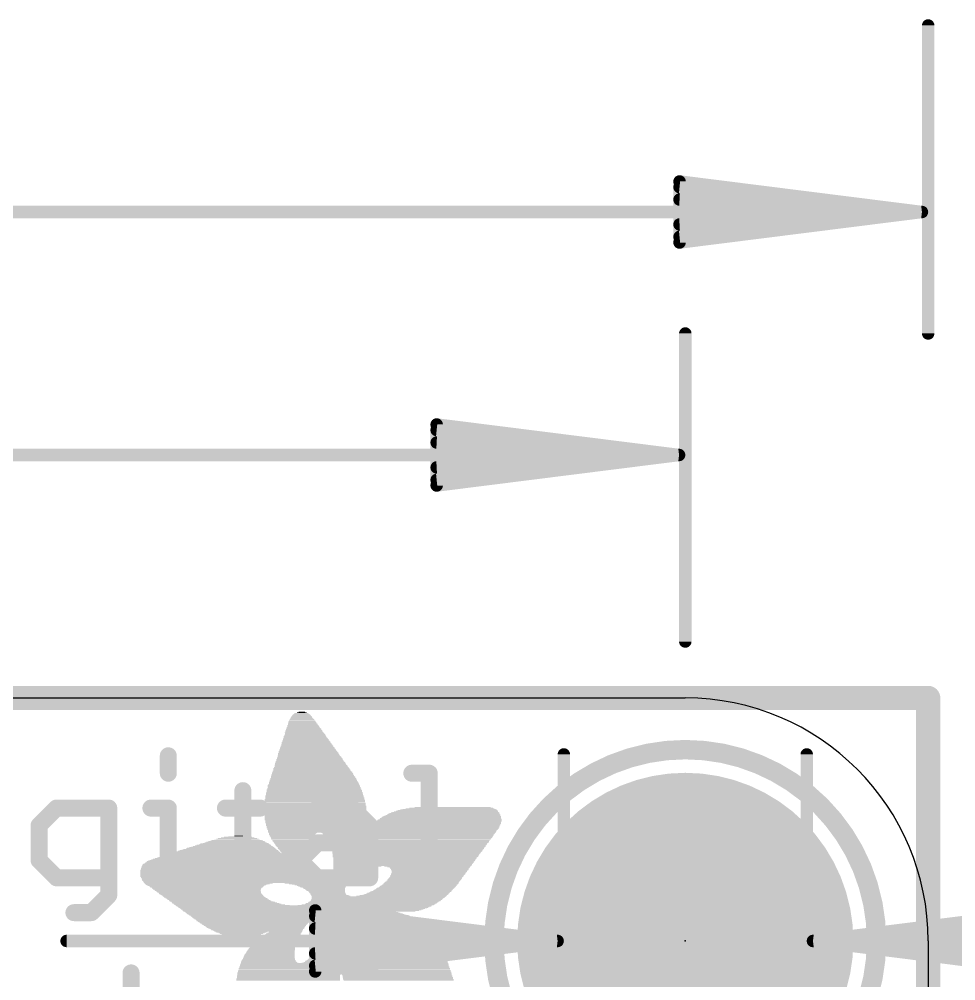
# Model space of a CAD drawing. Extents: x -8.7 to 32.1, y -4.6 to 25.2.
# Drawn here: x 15.89 to 25.69, y 14.82 to 24.88 of the extents above; entities that cross this region are included whole.
import ezdxf

# ---------------------------------------------------------------- set-up
doc = ezdxf.new("R2010")
doc.units = 0
for name, color, linetype in [('1', 12, 'CONTINUOUS'), ('16', 5, 'CONTINUOUS'), ('17', 110, 'CONTINUOUS'), ('20', 53, 'CONTINUOUS'), ('21', 40, 'CONTINUOUS'), ('22', 6, 'CONTINUOUS'), ('23', 53, 'CONTINUOUS'), ('47', 253, 'CONTINUOUS')]:
    doc.layers.add(name, color=color, linetype=linetype)

# ---------------------------------------------------------------- blocks, each defined once
blk = doc.blocks.new('ROUNDP')
at = {"const_width": 0.5}
blk.add_lwpolyline([(0, -0.25, 1), (0, 0.25, 1), (0, -0.25)], format="xyb", dxfattribs=at)
blk = doc.blocks.new('RECT')
blk.add_solid([(-0.5, -0.5), (0.5, -0.5), (-0.5, 0.5), (0.5, 0.5)])

msp = doc.modelspace()

# ---------------------------------------------------------------- linework, layer by layer
at = {"layer": '1', "const_width": 0.254}
for points in [[(0, 17.78), (25.4, 17.78)], [(25.4, 17.78), (25.4, 0)]]:
    msp.add_lwpolyline(points, dxfattribs=at)
at = {"layer": '1', "const_width": 0.127}
for points in [[(25.4635, 17.78, 1), (25.3365, 17.78)], [(25.4, 17.7165, 1), (25.4, 17.8435)]]:
    msp.add_lwpolyline(points, format="xyb", dxfattribs=at)
at = {"layer": '16', "const_width": 0.254}
for points in [[(0, 17.78), (25.4, 17.78)], [(25.4, 17.78), (25.4, 0)]]:
    msp.add_lwpolyline(points, dxfattribs=at)
at = {"layer": '16', "const_width": 0.127}
for points in [[(25.4635, 17.78, 1), (25.3365, 17.78)], [(25.4, 17.7165, 1), (25.4, 17.8435)]]:
    msp.add_lwpolyline(points, format="xyb", dxfattribs=at)
at = {"layer": '20'}
for p, q in [((2.54, 17.78), (22.86, 17.78)), ((25.4, 15.24), (25.4, 2.54))]:
    msp.add_line(p, q, dxfattribs=at)
msp.add_arc((22.86, 15.24), 2.54, 0, 90, dxfattribs=at)
at = {"layer": '21'}
for points, const_width in [([(22.86, 13.24, 1), (22.86, 17.24, 1), (22.86, 13.24)], 0.2032), ([(17.4982, 17.1757, 1), (17.4093, 17.1757)], 0.0889), ([(17.4093, 16.9935, 1), (17.4982, 16.9935)], 0.0889), ([(20.0002, 17.038, 1), (20.0002, 16.9491)], 0.0889), ([(20.2268, 16.9935, 1), (20.1379, 16.9935)], 0.0889), ([(20.1823, 16.9491, 1), (20.1823, 17.038)], 0.0889), ([(18.2778, 16.8113, 1), (18.1889, 16.8113)], 0.0889), ([(16.2844, 16.6736, 1), (16.2844, 16.5847)], 0.0889), ([(16.3158, 16.5977, 1), (16.2529, 16.6606)], 0.0889), ([(16.8754, 16.6292, 1), (16.7865, 16.6292)], 0.0889), ([(16.8309, 16.5847, 1), (16.8309, 16.6736)], 0.0889), ([(17.2716, 16.6736, 1), (17.2716, 16.5847)], 0.0889), ([(17.4982, 16.6292, 1), (17.4093, 16.6292)], 0.0889), ([(17.4538, 16.5847, 1), (17.4538, 16.6736)], 0.0889), ([(18.0512, 16.6736, 1), (18.0512, 16.5847)], 0.0889), ([(18.4155, 16.5847, 1), (18.4155, 16.6736)], 0.0889), ([(19.013, 16.6736, 1), (19.013, 16.5847)], 0.0889), ([(19.4088, 16.6606, 1), (19.3459, 16.5977)], 0.0889), ([(19.3773, 16.5847, 1), (19.3773, 16.6736)], 0.0889), ([(16.0707, 16.4784, 1), (16.1336, 16.4155)], 0.0889), ([(16.1466, 16.447, 1), (16.0577, 16.447)], 0.0889), ([(19.604, 16.447, 1), (19.5151, 16.447)], 0.0889), ([(19.5281, 16.4155, 1), (19.5909, 16.4784)], 0.0889), ([(19.013, 16.3092, 1), (19.013, 16.2203)], 0.0889), ([(19.0444, 16.2333, 1), (18.9815, 16.2962)], 0.0889), ([(19.5595, 16.2203, 1), (19.5595, 16.3092)], 0.0889), ([(16.1336, 16.114, 1), (16.0707, 16.0512)], 0.0889), ([(16.0577, 16.0826, 1), (16.1466, 16.0826)], 0.0889), ([(18.2648, 16.114, 1), (18.2019, 16.0512)], 0.0889), ([(18.1889, 16.0826, 1), (18.2778, 16.0826)], 0.0889), ([(18.8622, 16.114, 1), (18.7993, 16.0512)], 0.0889), ([(18.7993, 16.114, 1), (18.8622, 16.0512)], 0.0889), ([(16.2844, 15.9449, 1), (16.2844, 15.856)], 0.0889), ([(16.8309, 15.856, 1), (16.8309, 15.9449)], 0.0889), ([(17.2716, 15.9449, 1), (17.2716, 15.856)], 0.0889), ([(17.6359, 15.856, 1), (17.6359, 15.9449)], 0.0889), ([(19.013, 15.9449, 1), (19.013, 15.856)], 0.0889), ([(19.5595, 15.856, 1), (19.5595, 15.9449)], 0.0889), ([(20.0002, 15.9449, 1), (20.0002, 15.856)], 0.0889), ([(20.3645, 15.856, 1), (20.3645, 15.9449)], 0.0889), ([(16.2529, 15.869, 1), (16.3158, 15.9318)], 0.0889), ([(17.4093, 15.9004, 1), (17.4982, 15.9004)], 0.0889), ([(18.3841, 15.869, 1), (18.447, 15.9318)], 0.0889), ([(18.9815, 15.869, 1), (19.0444, 15.9318)], 0.0889), ([(19.5151, 15.9004, 1), (19.604, 15.9004)], 0.0889), ([(20.1379, 15.9004, 1), (20.2268, 15.9004)], 0.0889), ([(16.8624, 15.6868, 1), (16.7995, 15.7496)], 0.0889), ([(16.7865, 15.7182, 1), (16.8754, 15.7182)], 0.0889), ([(16.4666, 15.5805, 1), (16.4666, 15.4916)], 0.0889), ([(16.6173, 15.5675, 1), (16.6802, 15.5046)], 0.0889), ([(16.6487, 15.4916, 1), (16.6487, 15.5805)], 0.0889), ([(17.1084, 14.9063, 1), (17.0195, 14.9063)], 0.0889)]:
    msp.add_lwpolyline(points, format="xyb", dxfattribs=dict(at, const_width=const_width))
at = {"layer": '21', "const_width": 0.1778}
for points in [[(17.4538, 17.1757), (17.4538, 16.9935)], [(20.0002, 16.9935), (20.1823, 16.9935)], [(20.1823, 16.9935), (20.1823, 15.9004)], [(18.2334, 16.8113), (18.2334, 16.0826)], [(16.2844, 16.6292), (16.1022, 16.447)], [(16.8309, 16.6292), (16.2844, 16.6292)], [(16.8309, 15.7182), (16.8309, 16.6292)], [(17.2716, 16.6292), (17.4538, 16.6292)], [(17.4538, 16.6292), (17.4538, 15.9004)], [(18.0512, 16.6292), (18.4155, 16.6292)], [(19.013, 16.6292), (19.3773, 16.6292)], [(19.3773, 16.6292), (19.5595, 16.447)], [(16.1022, 16.447), (16.1022, 16.0826)], [(19.5595, 16.447), (19.5595, 15.9004)], [(18.8308, 16.0826), (19.013, 16.2648)], [(19.013, 16.2648), (19.5595, 16.2648)], [(16.1022, 16.0826), (16.2844, 15.9004)], [(18.2334, 16.0826), (18.4155, 15.9004)], [(19.013, 15.9004), (18.8308, 16.0826)], [(16.2844, 15.9004), (16.8309, 15.9004)], [(17.2716, 15.9004), (17.6359, 15.9004)], [(19.5595, 15.9004), (19.013, 15.9004)], [(20.0002, 15.9004), (20.3645, 15.9004)], [(16.6487, 15.536), (16.8309, 15.7182)], [(16.4666, 15.536), (16.6487, 15.536)], [(17.064, 14.9063), (17.064, 14.1776)]]:
    msp.add_lwpolyline(points, dxfattribs=at)
at = {"layer": '23'}
msp.add_point((22.86, 15.24), dxfattribs=at)
at = {"layer": '47', "const_width": 0.13}
for points in [[(25.4, 21.59), (25.4, 24.81)], [(25.335, 22.86), (22.8, 23.1792)], [(22.8, 23.1792), (22.8, 22.5408)], [(25.335, 22.86), (22.8, 23.12)], [(25.335, 22.86), (22.8, 22.99)], [(0.065, 22.86), (25.335, 22.86)], [(22.8, 22.5408), (25.335, 22.86)], [(22.8, 22.73), (25.335, 22.86)], [(22.8, 22.6), (25.335, 22.86)], [(22.86, 21.59), (22.86, 18.37)], [(22.795, 20.32), (20.26, 20.6392)], [(20.26, 20.6392), (20.26, 20.0008)], [(22.795, 20.32), (20.26, 20.58)], [(22.795, 20.32), (20.26, 20.45)], [(2.605, 20.32), (22.795, 20.32)], [(20.26, 20.0008), (22.795, 20.32)], [(20.26, 20.19), (22.795, 20.32)], [(20.26, 20.06), (22.795, 20.32)], [(21.59, 12.7), (21.59, 17.19)], [(24.13, 12.7), (24.13, 17.19)], [(21.525, 15.24), (18.99, 15.5592)], [(18.99, 15.5592), (18.99, 14.9208)], [(24.195, 15.24), (26.73, 15.5592)], [(21.525, 15.24), (18.99, 15.5)], [(24.195, 15.24), (26.73, 15.5)], [(21.525, 15.24), (18.99, 15.37)], [(24.195, 15.24), (26.73, 15.37)], [(21.525, 15.24), (16.39, 15.24)], [(18.99, 14.9208), (21.525, 15.24)], [(18.99, 15.11), (21.525, 15.24)], [(18.99, 14.98), (21.525, 15.24)], [(24.195, 15.24), (31.6928, 15.24)], [(26.73, 14.9208), (24.195, 15.24)], [(26.73, 15.11), (24.195, 15.24)], [(26.73, 14.98), (24.195, 15.24)]]:
    msp.add_lwpolyline(points, dxfattribs=at)
at = {"layer": '47', "const_width": 0.065}
for points in [[(25.4325, 24.81, 1), (25.3675, 24.81)], [(22.8041, 23.2115, 1), (22.7959, 23.147)], [(22.8325, 23.1792, 1), (22.7675, 23.1792)], [(22.8033, 23.1523, 1), (22.7967, 23.0877)], [(22.8017, 23.0225, 1), (22.7983, 22.9575)], [(25.3391, 22.8278, 1), (25.3309, 22.8922)], [(25.3309, 22.8278, 1), (25.3391, 22.8922)], [(25.3383, 22.8277, 1), (25.3317, 22.8923)], [(25.3317, 22.8277, 1), (25.3383, 22.8923)], [(25.3333, 22.8275, 1), (25.3367, 22.8925)], [(25.3367, 22.8275, 1), (25.3333, 22.8925)], [(25.335, 22.8275, 1), (25.335, 22.8925)], [(22.7983, 22.7625, 1), (22.8017, 22.6975)], [(22.7967, 22.6323, 1), (22.8033, 22.5677)], [(22.7959, 22.573, 1), (22.8041, 22.5085)], [(22.7675, 22.5408, 1), (22.8325, 22.5408)], [(22.8925, 21.59, 1), (22.8275, 21.59)], [(25.3675, 21.59, 1), (25.4325, 21.59)], [(20.2641, 20.6715, 1), (20.2559, 20.607)], [(20.2925, 20.6392, 1), (20.2275, 20.6392)], [(20.2633, 20.6123, 1), (20.2567, 20.5477)], [(20.2617, 20.4825, 1), (20.2583, 20.4175)], [(22.7991, 20.2878, 1), (22.7909, 20.3522)], [(22.7909, 20.2878, 1), (22.7991, 20.3522)], [(22.7983, 20.2877, 1), (22.7917, 20.3523)], [(22.7917, 20.2877, 1), (22.7983, 20.3523)], [(22.7933, 20.2875, 1), (22.7967, 20.3525)], [(22.7967, 20.2875, 1), (22.7933, 20.3525)], [(22.795, 20.2875, 1), (22.795, 20.3525)], [(20.2583, 20.2225, 1), (20.2617, 20.1575)], [(20.2567, 20.0923, 1), (20.2633, 20.0277)], [(20.2559, 20.033, 1), (20.2641, 19.9685)], [(20.2275, 20.0008, 1), (20.2925, 20.0008)], [(22.8275, 18.37, 1), (22.8925, 18.37)], [(21.6225, 17.19, 1), (21.5575, 17.19)], [(24.1625, 17.19, 1), (24.0975, 17.19)], [(18.9941, 15.5915, 1), (18.9859, 15.527)], [(19.0225, 15.5592, 1), (18.9575, 15.5592)], [(18.9933, 15.5323, 1), (18.9867, 15.4677)], [(18.9917, 15.4025, 1), (18.9883, 15.3375)], [(16.39, 15.2725, 1), (16.39, 15.2075)], [(21.5291, 15.2078, 1), (21.5209, 15.2722)], [(21.5209, 15.2078, 1), (21.5291, 15.2722)], [(21.5283, 15.2077, 1), (21.5217, 15.2723)], [(21.5217, 15.2077, 1), (21.5283, 15.2723)], [(21.5233, 15.2075, 1), (21.5267, 15.2725)], [(21.5267, 15.2075, 1), (21.5233, 15.2725)], [(21.525, 15.2075, 1), (21.525, 15.2725)], [(24.195, 15.2725, 1), (24.195, 15.2075)], [(24.1991, 15.2722, 1), (24.1909, 15.2078)], [(24.1933, 15.2725, 1), (24.1967, 15.2075)], [(24.1967, 15.2725, 1), (24.1933, 15.2075)], [(24.1983, 15.2723, 1), (24.1917, 15.2077)], [(24.1917, 15.2723, 1), (24.1983, 15.2077)], [(24.1909, 15.2722, 1), (24.1991, 15.2078)], [(18.9883, 15.1425, 1), (18.9917, 15.0775)], [(18.9867, 15.0123, 1), (18.9933, 14.9477)], [(18.9859, 14.953, 1), (18.9941, 14.8885)], [(18.9575, 14.9208, 1), (19.0225, 14.9208)]]:
    msp.add_lwpolyline(points, format="xyb", dxfattribs=at)

# ---------------------------------------------------------------- block references
at = {"layer": '17', "xscale": 3.516, "yscale": 3.516}
msp.add_blockref('ROUNDP', (22.86, 15.24), dxfattribs=at)
msp.add_blockref('ROUNDP', (22.86, 15.24), dxfattribs=at)
at = {"layer": '22', "rotation": 180}
for p, xscale, yscale in [((18.8468, 17.5895), 0.2096, 0.0064), ((18.8468, 17.5959), 0.1968, 0.0063), ((18.8468, 17.6022), 0.1842, 0.0064), ((18.8468, 17.6086), 0.1714, 0.0063), ((18.8436, 17.6149), 0.1524, 0.0064), ((18.8468, 17.6212), 0.1334, 0.0063), ((18.85, 17.6276), 0.1016, 0.0064), ((18.8499, 17.634), 0.0635, 0.0063), ((18.8595, 17.4943), 0.3238, 0.0063), ((18.8627, 17.4879), 0.3302, 0.0064), ((18.8563, 17.5133), 0.3048, 0.0064), ((18.8595, 17.5069), 0.3112, 0.0063), ((18.8595, 17.5006), 0.3112, 0.0064), ((18.8531, 17.5324), 0.2857, 0.0063), ((18.8564, 17.526), 0.2921, 0.0064), ((18.8564, 17.5197), 0.2921, 0.0063), ((18.8499, 17.545), 0.2667, 0.0063), ((18.8531, 17.5387), 0.2731, 0.0064), ((18.85, 17.5578), 0.254, 0.0063), ((18.8531, 17.5514), 0.2603, 0.0064), ((18.8468, 17.5705), 0.235, 0.0063), ((18.8499, 17.5641), 0.2413, 0.0064), ((18.8468, 17.5831), 0.2222, 0.0063), ((18.8468, 17.5768), 0.2222, 0.0064), ((18.8817, 17.3926), 0.4318, 0.0063), ((18.8817, 17.3863), 0.4318, 0.0064), ((18.8754, 17.4181), 0.4064, 0.0063), ((18.8786, 17.4117), 0.4127, 0.0064), ((18.8786, 17.4054), 0.4127, 0.0063), ((18.8818, 17.399), 0.4191, 0.0064), ((18.8722, 17.4371), 0.3874, 0.0064), ((18.8722, 17.4307), 0.3874, 0.0063), ((18.8754, 17.4244), 0.3937, 0.0064), ((18.8722, 17.4435), 0.3746, 0.0063), ((18.8691, 17.4562), 0.3683, 0.0063), ((18.8691, 17.4498), 0.3683, 0.0064), ((18.869, 17.4625), 0.3556, 0.0064), ((18.8627, 17.4752), 0.3429, 0.0064), ((18.8659, 17.4688), 0.3493, 0.0063), ((18.8659, 17.4816), 0.3365, 0.0063), ((18.8976, 17.2974), 0.527, 0.0064), ((18.9008, 17.2911), 0.5334, 0.0063), ((18.904, 17.2847), 0.5397, 0.0064), ((18.8944, 17.3164), 0.508, 0.0063), ((18.8976, 17.3101), 0.5144, 0.0064), ((18.9008, 17.3038), 0.5207, 0.0063), ((18.8912, 17.3355), 0.4889, 0.0064), ((18.8976, 17.3228), 0.5016, 0.0064), ((18.8945, 17.3292), 0.4953, 0.0063), ((18.888, 17.3545), 0.4699, 0.0063), ((18.8912, 17.3482), 0.4763, 0.0064), ((18.8912, 17.3419), 0.4763, 0.0063), ((18.8818, 17.38), 0.4445, 0.0063), ((18.8849, 17.3736), 0.4508, 0.0064), ((18.8849, 17.3673), 0.4508, 0.0063), ((18.8881, 17.3609), 0.4572, 0.0064), ((18.9167, 17.2021), 0.6287, 0.0063), ((18.9198, 17.1958), 0.635, 0.0064), ((18.923, 17.1895), 0.6414, 0.0063), ((18.9135, 17.2212), 0.6096, 0.0064), ((18.9167, 17.2149), 0.6159, 0.0063), ((18.9199, 17.2085), 0.6223, 0.0064), ((18.9103, 17.2402), 0.5906, 0.0063), ((18.9135, 17.2339), 0.5969, 0.0064), ((18.9135, 17.2276), 0.5969, 0.0063), ((18.9072, 17.2593), 0.5715, 0.0064), ((18.9072, 17.253), 0.5715, 0.0063), ((18.9103, 17.2466), 0.5778, 0.0064), ((18.904, 17.2783), 0.5525, 0.0063), ((18.904, 17.272), 0.5525, 0.0064), ((18.9071, 17.2657), 0.5588, 0.0063), ((18.9389, 17.1006), 0.7366, 0.0063), ((18.9389, 17.0942), 0.7366, 0.0064), ((18.9421, 17.0878), 0.7429, 0.0063), ((18.9325, 17.1196), 0.7112, 0.0064), ((18.9357, 17.1133), 0.7176, 0.0063), ((18.9389, 17.1069), 0.7239, 0.0064), ((18.9293, 17.1387), 0.6921, 0.0063), ((18.9326, 17.1323), 0.6985, 0.0064), ((18.9357, 17.1259), 0.7048, 0.0063), ((18.9261, 17.1577), 0.6731, 0.0064), ((18.9293, 17.1514), 0.6795, 0.0063), ((18.9325, 17.145), 0.6858, 0.0064), ((18.923, 17.1768), 0.654, 0.0063), ((18.9262, 17.1704), 0.6604, 0.0064), ((18.9293, 17.164), 0.6667, 0.0063), ((18.923, 17.1831), 0.6414, 0.0064), ((18.9579, 16.999), 0.8382, 0.0063), ((18.9611, 16.9926), 0.8446, 0.0064), ((18.9642, 16.9863), 0.8509, 0.0063), ((18.9548, 17.018), 0.8191, 0.0064), ((18.958, 17.0116), 0.8255, 0.0063), ((18.9611, 17.0053), 0.8318, 0.0064), ((18.9484, 17.0434), 0.7938, 0.0064), ((18.9516, 17.0371), 0.8001, 0.0063), ((18.9548, 17.0307), 0.8065, 0.0064), ((18.9548, 17.0244), 0.8065, 0.0063), ((18.9484, 17.0561), 0.781, 0.0064), ((18.9484, 17.0497), 0.781, 0.0063), ((18.9452, 17.0752), 0.762, 0.0063), ((18.9452, 17.0688), 0.762, 0.0064), ((18.9484, 17.0625), 0.7684, 0.0063), ((18.9421, 17.0815), 0.7557, 0.0064), ((18.9707, 16.9037), 0.9271, 0.0064), ((18.9738, 16.8973), 0.9334, 0.0063), ((18.9738, 16.891), 0.9334, 0.0064), ((18.977, 16.8847), 0.9398, 0.0063), ((18.9706, 16.9228), 0.9144, 0.0063), ((18.9706, 16.9164), 0.9144, 0.0064), ((18.9738, 16.9101), 0.9208, 0.0063), ((18.9674, 16.9418), 0.8953, 0.0064), ((18.9707, 16.9354), 0.9017, 0.0063), ((18.9707, 16.9291), 0.9017, 0.0064), ((18.9642, 16.9609), 0.8763, 0.0063), ((18.9674, 16.9545), 0.8827, 0.0064), ((18.9674, 16.9482), 0.8827, 0.0063), ((18.9611, 16.9799), 0.8572, 0.0064), ((18.9643, 16.9735), 0.8636, 0.0063), ((18.9643, 16.9672), 0.8636, 0.0064), ((18.9802, 16.7894), 1.0097, 0.0064), ((18.9802, 16.783), 1.0097, 0.0063), ((18.977, 16.8211), 0.9906, 0.0063), ((18.9834, 16.7958), 1.0033, 0.0063), ((18.9802, 16.8148), 0.9969, 0.0064), ((18.9802, 16.8085), 0.9969, 0.0063), ((18.9802, 16.8021), 0.9969, 0.0064), ((18.977, 16.8402), 0.9779, 0.0064), ((18.977, 16.8339), 0.9779, 0.0063), ((18.9802, 16.8275), 0.9843, 0.0064), ((18.9738, 16.8656), 0.9588, 0.0064), ((18.977, 16.8592), 0.9652, 0.0063), ((18.977, 16.8529), 0.9652, 0.0064), ((18.9802, 16.8466), 0.9715, 0.0063), ((18.9738, 16.8783), 0.9462, 0.0064), ((18.977, 16.872), 0.9525, 0.0063), ((18.9833, 16.7196), 1.0414, 0.0063), ((18.9865, 16.7132), 1.0478, 0.0064), ((18.9865, 16.7068), 1.0478, 0.0063), ((18.9865, 16.7005), 1.0478, 0.0064), ((18.9865, 16.6942), 1.0478, 0.0063), ((18.9865, 16.6878), 1.0478, 0.0064), ((18.9897, 16.6815), 1.0541, 0.0063), ((18.9834, 16.7577), 1.0287, 0.0063), ((18.9834, 16.7513), 1.0287, 0.0064), ((18.9834, 16.7449), 1.0287, 0.0063), ((18.9865, 16.7386), 1.035, 0.0064), ((18.9865, 16.7323), 1.035, 0.0063), ((18.9865, 16.7259), 1.035, 0.0064), ((18.9833, 16.7767), 1.016, 0.0064), ((18.9833, 16.7704), 1.016, 0.0063), ((18.9833, 16.764), 1.016, 0.0064), ((18.9897, 16.6497), 1.0668, 0.0064), ((18.9897, 16.6434), 1.0668, 0.0063), ((18.9897, 16.637), 1.0668, 0.0064), ((18.9897, 16.6306), 1.0668, 0.0063), ((18.9897, 16.6243), 1.0668, 0.0064), ((18.9897, 16.618), 1.0668, 0.0063), ((18.9897, 16.6116), 1.0668, 0.0064), ((18.9897, 16.6053), 1.0668, 0.0063), ((18.9897, 16.5989), 1.0668, 0.0064), ((18.9897, 16.5925), 1.0668, 0.0063), ((18.9897, 16.5862), 1.0668, 0.0064), ((18.9897, 16.6751), 1.0541, 0.0064), ((18.9897, 16.6687), 1.0541, 0.0063), ((18.9897, 16.6624), 1.0541, 0.0064), ((18.9897, 16.6561), 1.0541, 0.0063), ((20.3518, 16.5862), 1.1113, 0.0064), ((20.3581, 16.5925), 1.0858, 0.0063), ((20.3676, 16.5989), 1.0668, 0.0064), ((20.374, 16.6053), 1.0414, 0.0063), ((20.3835, 16.6116), 1.0096, 0.0064), ((20.3899, 16.618), 0.9715, 0.0063), ((20.3994, 16.6243), 0.9271, 0.0064), ((20.4121, 16.6306), 0.8763, 0.0063), ((20.428, 16.637), 0.7937, 0.0064), ((18.9897, 16.5799), 1.0668, 0.0063), ((18.9897, 16.5735), 1.0668, 0.0064), ((18.9897, 16.5672), 1.0668, 0.0063), ((18.9929, 16.5608), 1.0605, 0.0064), ((18.9929, 16.5544), 1.0605, 0.0063), ((18.9929, 16.5481), 1.0605, 0.0064), ((18.9929, 16.5418), 1.0605, 0.0063), ((18.9929, 16.5354), 1.0605, 0.0064), ((18.9929, 16.5291), 1.0605, 0.0063), ((18.9929, 16.5227), 1.0605, 0.0064), ((18.9929, 16.5163), 1.0605, 0.0063), ((18.9929, 16.51), 1.0605, 0.0064), ((18.9929, 16.5037), 1.0605, 0.0063), ((18.9961, 16.4973), 1.0541, 0.0064), ((18.9929, 16.491), 1.0477, 0.0063), ((18.9929, 16.4846), 1.0477, 0.0064), ((20.2756, 16.4846), 1.3145, 0.0064), ((20.2819, 16.491), 1.3144, 0.0063), ((20.2883, 16.4973), 1.3017, 0.0064), ((20.2914, 16.5037), 1.2954, 0.0063), ((20.2946, 16.51), 1.289, 0.0064), ((20.301, 16.5163), 1.2763, 0.0063), ((20.301, 16.5227), 1.2637, 0.0064), ((20.3073, 16.5291), 1.251, 0.0063), ((20.3105, 16.5354), 1.2446, 0.0064), ((20.3169, 16.5418), 1.2319, 0.0063), ((20.32, 16.5481), 1.2128, 0.0064), ((20.3264, 16.5544), 1.2001, 0.0063), ((20.3327, 16.5608), 1.1874, 0.0064), ((20.3359, 16.5672), 1.1684, 0.0063), ((20.3391, 16.5735), 1.1493, 0.0064), ((20.3485, 16.5799), 1.1303, 0.0063), ((18.9929, 16.4782), 1.0477, 0.0063), ((18.9929, 16.4719), 1.0477, 0.0064), ((18.996, 16.4656), 1.0414, 0.0063), ((18.9929, 16.4592), 1.0351, 0.0064), ((18.9929, 16.4529), 1.0351, 0.0063), ((18.9929, 16.4465), 1.0351, 0.0064), ((18.9961, 16.4401), 1.0287, 0.0063), ((18.9929, 16.4338), 1.0223, 0.0064), ((18.9929, 16.4275), 1.0223, 0.0063), ((18.9929, 16.4211), 1.0223, 0.0064), ((18.996, 16.4148), 1.016, 0.0063), ((18.9929, 16.4084), 1.0097, 0.0064), ((18.9929, 16.402), 1.0097, 0.0063), ((18.9961, 16.3957), 1.0033, 0.0064), ((18.9929, 16.3894), 0.9969, 0.0063), ((18.9929, 16.383), 0.9969, 0.0064), ((20.2026, 16.383), 1.3589, 0.0064), ((20.2089, 16.3894), 1.3589, 0.0063), ((20.2121, 16.3957), 1.3525, 0.0064), ((20.2216, 16.4084), 1.3589, 0.0064), ((20.2184, 16.402), 1.3526, 0.0063), ((20.2279, 16.4148), 1.3589, 0.0063), ((20.2311, 16.4211), 1.3526, 0.0064), ((20.2375, 16.4275), 1.3525, 0.0063), ((20.2406, 16.4338), 1.3462, 0.0064), ((20.247, 16.4401), 1.3462, 0.0063), ((20.2502, 16.4465), 1.3399, 0.0064), ((20.2565, 16.4529), 1.3398, 0.0063), ((20.2597, 16.4592), 1.3335, 0.0064), ((20.266, 16.4656), 1.3335, 0.0063), ((20.2692, 16.4719), 1.3272, 0.0064), ((20.2724, 16.4782), 1.3208, 0.0063), ((18.1674, 16.2814), 0.5905, 0.0064), ((18.1706, 16.2877), 0.5461, 0.0063), ((18.1706, 16.2941), 0.5207, 0.0064), ((18.1737, 16.3005), 0.4762, 0.0063), ((18.1769, 16.3068), 0.4445, 0.0064), ((18.1769, 16.3132), 0.4064, 0.0063), ((18.1801, 16.3195), 0.3493, 0.0064), ((18.1833, 16.3258), 0.2921, 0.0063), ((18.1864, 16.3322), 0.2096, 0.0064), ((18.1896, 16.3386), 0.0889, 0.0063), ((18.996, 16.3767), 0.9906, 0.0063), ((18.7547, 16.3703), 0.508, 0.0064), ((18.7548, 16.3639), 0.4953, 0.0063), ((18.7516, 16.3576), 0.4889, 0.0064), ((18.7484, 16.3513), 0.4826, 0.0063), ((18.7484, 16.3449), 0.4699, 0.0064), ((18.7484, 16.3386), 0.4699, 0.0063), ((18.7484, 16.3322), 0.4572, 0.0064), ((18.7452, 16.3258), 0.4508, 0.0063), ((18.7484, 16.3195), 0.4445, 0.0064), ((18.7484, 16.3132), 0.4445, 0.0063), ((18.7484, 16.3068), 0.4318, 0.0064), ((18.7484, 16.3005), 0.4318, 0.0063), ((18.7516, 16.2941), 0.4255, 0.0064), ((18.7516, 16.2877), 0.4127, 0.0063), ((18.7516, 16.2814), 0.4127, 0.0064), ((19.2691, 16.3703), 0.4318, 0.0064), ((19.2754, 16.3639), 0.4191, 0.0063), ((19.2754, 16.3576), 0.4064, 0.0064), ((19.2786, 16.3513), 0.4, 0.0063), ((19.2818, 16.3449), 0.3937, 0.0064), ((19.2818, 16.3386), 0.381, 0.0063), ((19.285, 16.3322), 0.3747, 0.0064), ((19.2882, 16.3258), 0.3683, 0.0063), ((19.285, 16.3195), 0.3619, 0.0064), ((19.2881, 16.3132), 0.3556, 0.0063), ((19.2913, 16.3068), 0.3492, 0.0064), ((19.2882, 16.3005), 0.3429, 0.0063), ((19.2913, 16.2941), 0.3366, 0.0064), ((19.2881, 16.2877), 0.3302, 0.0063), ((19.9676, 16.2814), 1.6764, 0.0064), ((20.1359, 16.2877), 1.3525, 0.0063), ((20.1422, 16.2941), 1.3526, 0.0064), ((20.1486, 16.3068), 1.3525, 0.0064), ((20.1486, 16.3005), 1.3525, 0.0063), ((20.1549, 16.3132), 1.3526, 0.0063), ((20.1645, 16.3258), 1.3589, 0.0063), ((20.1613, 16.3195), 1.3525, 0.0064), ((20.1676, 16.3322), 1.3526, 0.0064), ((20.1772, 16.3449), 1.3589, 0.0064), ((20.174, 16.3386), 1.3525, 0.0063), ((20.1803, 16.3513), 1.3526, 0.0063), ((20.1898, 16.3639), 1.3589, 0.0063), ((20.1867, 16.3576), 1.3525, 0.0064), ((20.1961, 16.3703), 1.3589, 0.0064), ((20.1994, 16.3767), 1.3525, 0.0063), ((18.0816, 16.1798), 1.0541, 0.0064), ((18.0879, 16.1862), 1.0287, 0.0063), ((18.0912, 16.1925), 0.9969, 0.0064), ((18.0975, 16.1989), 0.9716, 0.0063), ((18.107, 16.2052), 0.9398, 0.0064), ((18.1102, 16.2115), 0.9208, 0.0063), ((18.1166, 16.2179), 0.8827, 0.0064), ((18.1229, 16.2243), 0.8572, 0.0063), ((18.1293, 16.2306), 0.8319, 0.0064), ((18.1325, 16.237), 0.8001, 0.0063), ((18.1388, 16.2433), 0.7747, 0.0064), ((18.1451, 16.2496), 0.7366, 0.0063), ((18.1483, 16.256), 0.7176, 0.0064), ((18.1547, 16.2624), 0.6795, 0.0063), ((18.1578, 16.2687), 0.6477, 0.0064), ((18.161, 16.2751), 0.616, 0.0063), ((18.7547, 16.2751), 0.4064, 0.0063), ((18.7579, 16.2687), 0.4, 0.0064), ((18.7579, 16.2624), 0.4, 0.0063), ((18.7579, 16.256), 0.3874, 0.0064), ((18.7611, 16.2496), 0.381, 0.0063), ((18.7643, 16.2433), 0.3747, 0.0064), ((18.7643, 16.237), 0.3747, 0.0063), ((18.7675, 16.2306), 0.3683, 0.0064), ((18.7706, 16.2243), 0.362, 0.0063), ((18.7738, 16.2179), 0.3556, 0.0064), ((18.7738, 16.2115), 0.3556, 0.0063), ((18.7769, 16.2052), 0.3493, 0.0064), ((18.7802, 16.1989), 0.3429, 0.0063), ((18.7833, 16.1925), 0.3366, 0.0064), ((18.7865, 16.1862), 0.3302, 0.0063), ((18.7865, 16.1798), 0.3302, 0.0064), ((19.9676, 16.2751), 1.6764, 0.0063), ((19.9675, 16.2687), 1.6637, 0.0064), ((19.9644, 16.2624), 1.6574, 0.0063), ((19.9644, 16.256), 1.6446, 0.0064), ((19.9644, 16.2496), 1.6446, 0.0063), ((19.9612, 16.2433), 1.6383, 0.0064), ((19.9612, 16.237), 1.6256, 0.0063), ((19.9612, 16.2306), 1.6256, 0.0064), ((19.9612, 16.2243), 1.6129, 0.0063), ((19.9549, 16.2115), 1.6002, 0.0063), ((19.9549, 16.2052), 1.6002, 0.0064), ((19.9581, 16.2179), 1.6065, 0.0064), ((19.9549, 16.1989), 1.5875, 0.0063), ((19.9517, 16.1925), 1.5812, 0.0064), ((19.9485, 16.1862), 1.5748, 0.0063), ((19.9517, 16.1798), 1.5684, 0.0064), ((18.1102, 16.0846), 1.6954, 0.0063), ((18.1166, 16.0909), 1.6827, 0.0064), ((18.126, 16.0973), 1.6637, 0.0063), ((18.1356, 16.1036), 1.6446, 0.0064), ((18.1483, 16.11), 1.6192, 0.0063), ((18.1515, 16.1163), 1.6002, 0.0064), ((18.1642, 16.1227), 1.5748, 0.0063), ((18.1737, 16.129), 1.5558, 0.0064), ((18.1833, 16.1354), 1.5367, 0.0063), ((18.1928, 16.1417), 1.5177, 0.0064), ((18.2055, 16.1481), 1.4923, 0.0063), ((18.2118, 16.1544), 1.4796, 0.0064), ((18.0626, 16.1608), 1.143, 0.0063), ((18.069, 16.1671), 1.1049, 0.0064), ((18.0721, 16.1735), 1.0858, 0.0063), ((18.7897, 16.1735), 0.3239, 0.0063), ((18.7929, 16.1671), 0.3175, 0.0064), ((18.796, 16.1608), 0.3112, 0.0063), ((19.9486, 16.1735), 1.5621, 0.0063), ((19.9454, 16.1671), 1.5557, 0.0064), ((19.9422, 16.1608), 1.5494, 0.0063), ((19.9422, 16.1544), 1.5494, 0.0064), ((19.9422, 16.1481), 1.5367, 0.0063), ((19.939, 16.1417), 1.5304, 0.0064), ((19.9358, 16.1354), 1.524, 0.0063), ((19.9358, 16.129), 1.524, 0.0064), ((19.9294, 16.1163), 1.5113, 0.0064), ((19.9327, 16.1227), 1.5177, 0.0063), ((19.9295, 16.11), 1.4986, 0.0063), ((19.9295, 16.1036), 1.4986, 0.0064), ((19.9263, 16.0973), 1.4922, 0.0063), ((19.9231, 16.0909), 1.4859, 0.0064), ((19.9231, 16.0846), 1.4859, 0.0063), ((18.0721, 15.983), 1.8224, 0.0063), ((18.0721, 16.002), 1.8098, 0.0064), ((18.0753, 15.9957), 1.8161, 0.0063), ((18.0753, 15.9893), 1.8161, 0.0064), ((18.0721, 16.0211), 1.797, 0.0063), ((18.0721, 16.0147), 1.797, 0.0064), ((18.0753, 16.0084), 1.8034, 0.0063), ((18.0753, 16.0274), 1.7907, 0.0064), ((18.0785, 16.0401), 1.7843, 0.0064), ((18.0785, 16.0338), 1.7843, 0.0063), ((18.0785, 16.0465), 1.7717, 0.0063), ((18.0848, 16.0528), 1.759, 0.0064), ((18.088, 16.0592), 1.7526, 0.0063), ((18.0944, 16.0655), 1.7399, 0.0064), ((18.0943, 16.0719), 1.7272, 0.0063), ((18.1007, 16.0782), 1.7145, 0.0064), ((19.9168, 16.0719), 1.4732, 0.0063), ((19.9136, 16.0655), 1.4668, 0.0064), ((19.9136, 16.0592), 1.4668, 0.0063), ((19.9105, 16.0528), 1.4605, 0.0064), ((19.9041, 16.0401), 1.4478, 0.0064), ((19.9041, 16.0338), 1.4478, 0.0063), ((19.9009, 16.0274), 1.4414, 0.0064), ((19.431, 16.0211), 0.5016, 0.0063), ((19.4088, 16.0147), 0.4572, 0.0064), ((19.3929, 16.0084), 0.4254, 0.0063), ((19.3834, 16.002), 0.4064, 0.0064), ((19.3739, 15.9957), 0.3873, 0.0063), ((19.3675, 15.9893), 0.3746, 0.0064), ((19.358, 15.983), 0.3556, 0.0063), ((19.92, 16.0782), 1.4795, 0.0064), ((19.9073, 16.0465), 1.4541, 0.0063), ((20.1645, 16.0211), 0.9017, 0.0063), ((20.1771, 16.0147), 0.8636, 0.0064), ((20.1867, 16.0084), 0.8445, 0.0063), ((20.1867, 16.002), 0.8319, 0.0064), ((20.1867, 15.9957), 0.8191, 0.0063), ((20.1898, 15.9893), 0.8128, 0.0064), ((20.1867, 15.983), 0.8065, 0.0063), ((18.0721, 15.9766), 1.8224, 0.0064), ((18.0753, 15.9703), 1.8288, 0.0063), ((18.0753, 15.9639), 1.8288, 0.0064), ((18.0785, 15.9576), 1.8351, 0.0063), ((18.0785, 15.9512), 1.8351, 0.0064), ((18.0816, 15.9449), 1.8415, 0.0063), ((18.0816, 15.9385), 1.8415, 0.0064), ((18.0848, 15.9322), 1.8478, 0.0063), ((18.0848, 15.9258), 1.8478, 0.0064), ((18.088, 15.9195), 1.8542, 0.0063), ((18.088, 15.9131), 1.8542, 0.0064), ((18.0943, 15.9068), 1.8542, 0.0063), ((18.0943, 15.9004), 1.8542, 0.0064), ((18.1007, 15.8941), 1.8542, 0.0063), ((18.1039, 15.8877), 1.8605, 0.0064), ((18.1102, 15.8814), 1.8606, 0.0063), ((19.2659, 15.8877), 0.2222, 0.0064), ((19.2628, 15.8814), 0.2159, 0.0063), ((19.2786, 15.9004), 0.235, 0.0064), ((19.2722, 15.8941), 0.2223, 0.0063), ((19.2977, 15.9258), 0.2603, 0.0064), ((19.2945, 15.9195), 0.254, 0.0063), ((19.2882, 15.9131), 0.2413, 0.0064), ((19.285, 15.9068), 0.2349, 0.0063), ((19.3167, 15.9449), 0.2858, 0.0063), ((19.3103, 15.9385), 0.2731, 0.0064), ((19.3231, 15.9512), 0.2985, 0.0064), ((19.3072, 15.9322), 0.2667, 0.0063), ((19.3516, 15.9766), 0.3429, 0.0064), ((19.3421, 15.9703), 0.3238, 0.0063), ((19.339, 15.9639), 0.3175, 0.0064), ((19.3326, 15.9576), 0.3048, 0.0063), ((20.1295, 15.8814), 0.7684, 0.0063), ((20.1359, 15.8877), 0.7683, 0.0064), ((20.1422, 15.8941), 0.7684, 0.0063), ((20.1486, 15.9068), 0.7683, 0.0063), ((20.1454, 15.9004), 0.762, 0.0064), ((20.1549, 15.9131), 0.7684, 0.0064), ((20.1613, 15.9258), 0.7683, 0.0064), ((20.1581, 15.9195), 0.762, 0.0063), ((20.1708, 15.9449), 0.7747, 0.0063), ((20.1708, 15.9385), 0.7747, 0.0064), ((20.1676, 15.9322), 0.7684, 0.0063), ((20.1867, 15.9766), 0.7937, 0.0064), ((20.1835, 15.9703), 0.7874, 0.0063), ((20.1835, 15.9639), 0.7874, 0.0064), ((20.1803, 15.9576), 0.781, 0.0063), ((20.1772, 15.9512), 0.7747, 0.0064), ((18.1102, 15.875), 1.8606, 0.0064), ((18.1197, 15.8687), 1.8669, 0.0063), ((18.1229, 15.8623), 1.8606, 0.0064), ((18.1325, 15.8559), 1.8669, 0.0063), ((18.1388, 15.8496), 1.8669, 0.0064), ((17.8785, 15.8433), 1.3335, 0.0063), ((17.8657, 15.8369), 1.2954, 0.0064), ((17.8593, 15.8306), 1.2573, 0.0063), ((17.8562, 15.8242), 1.2382, 0.0064), ((17.8498, 15.8178), 1.2129, 0.0063), ((17.853, 15.8115), 1.1938, 0.0064), ((17.853, 15.8052), 1.1811, 0.0063), ((17.853, 15.7988), 1.1684, 0.0064), ((17.8562, 15.7925), 1.1494, 0.0063), ((17.8562, 15.7861), 1.1366, 0.0064), ((17.8593, 15.7797), 1.1303, 0.0063), ((18.8849, 15.8433), 0.4254, 0.0063), ((19.0246, 15.8369), 0.616, 0.0064), ((19.0373, 15.8306), 0.5778, 0.0063), ((19.0468, 15.8242), 0.5461, 0.0064), ((19.0564, 15.8178), 0.5143, 0.0063), ((19.0627, 15.8115), 0.5016, 0.0064), ((19.0691, 15.8052), 0.4763, 0.0063), ((19.0754, 15.7988), 0.4636, 0.0064), ((19.0817, 15.7925), 0.4381, 0.0063), ((19.0849, 15.7861), 0.4318, 0.0064), ((19.0913, 15.7797), 0.4191, 0.0063), ((19.2183, 15.8433), 0.2286, 0.0063), ((19.2309, 15.8496), 0.2159, 0.0064), ((19.2405, 15.8559), 0.2096, 0.0063), ((19.2469, 15.8623), 0.2095, 0.0064), ((19.2532, 15.8687), 0.2096, 0.0063), ((19.2564, 15.875), 0.2159, 0.0064), ((20.0247, 15.7797), 0.8128, 0.0063), ((20.0311, 15.7861), 0.8128, 0.0064), ((20.0406, 15.7925), 0.8064, 0.0063), ((20.0502, 15.7988), 0.8001, 0.0064), ((20.0565, 15.8052), 0.8001, 0.0063), ((20.066, 15.8115), 0.7938, 0.0064), ((20.0724, 15.8178), 0.7937, 0.0063), ((20.0787, 15.8242), 0.781, 0.0064), ((20.0851, 15.8306), 0.7811, 0.0063), ((20.0914, 15.8369), 0.781, 0.0064), ((20.0978, 15.8433), 0.7811, 0.0063), ((20.101, 15.8496), 0.7747, 0.0064), ((20.1073, 15.8559), 0.7747, 0.0063), ((20.1199, 15.8687), 0.7747, 0.0063), ((20.1168, 15.8623), 0.7684, 0.0064), ((20.1263, 15.875), 0.762, 0.0064), ((17.8626, 15.7734), 1.1113, 0.0064), ((17.8658, 15.7671), 1.1049, 0.0063), ((17.8721, 15.7607), 1.0922, 0.0064), ((17.8784, 15.7544), 1.0922, 0.0063), ((17.8816, 15.748), 1.0858, 0.0064), ((17.888, 15.7416), 1.0731, 0.0063), ((17.8943, 15.7353), 1.0732, 0.0064), ((17.9007, 15.729), 1.0731, 0.0063), ((17.907, 15.7226), 1.0604, 0.0064), ((17.9134, 15.7163), 1.0605, 0.0063), ((17.9229, 15.7099), 1.0541, 0.0064), ((17.9292, 15.7035), 1.0541, 0.0063), ((17.9388, 15.6972), 1.0605, 0.0064), ((17.9483, 15.6909), 1.0541, 0.0063), ((17.9578, 15.6845), 1.0604, 0.0064), ((17.9673, 15.6782), 1.0541, 0.0063), ((19.0976, 15.7734), 0.4064, 0.0064), ((19.1008, 15.7671), 0.4, 0.0063), ((19.1072, 15.7607), 0.3873, 0.0064), ((19.1103, 15.7544), 0.381, 0.0063), ((19.1135, 15.748), 0.3746, 0.0064), ((19.1198, 15.7416), 0.3747, 0.0063), ((19.123, 15.7353), 0.3683, 0.0064), ((19.1262, 15.729), 0.3746, 0.0063), ((19.1421, 15.7163), 0.3937, 0.0063), ((19.1326, 15.7226), 0.3747, 0.0064), ((19.6532, 15.7035), 1.4033, 0.0063), ((19.1548, 15.7099), 0.4064, 0.0064), ((19.6501, 15.6972), 1.397, 0.0064), ((19.6438, 15.6909), 1.3843, 0.0063), ((19.6374, 15.6782), 1.3716, 0.0063), ((19.6406, 15.6845), 1.3779, 0.0064), ((19.8914, 15.7099), 0.9398, 0.0064), ((19.9104, 15.7163), 0.9144, 0.0063), ((19.9295, 15.7226), 0.889, 0.0064), ((19.9422, 15.729), 0.8763, 0.0063), ((19.9549, 15.7353), 0.8636, 0.0064), ((19.9644, 15.7416), 0.8572, 0.0063), ((19.9771, 15.748), 0.8446, 0.0064), ((19.9898, 15.7544), 0.8446, 0.0063), ((19.9962, 15.7607), 0.8319, 0.0064), ((20.0056, 15.7671), 0.8255, 0.0063), ((20.0152, 15.7734), 0.8192, 0.0064), ((17.9769, 15.6718), 1.0605, 0.0064), ((17.9896, 15.6654), 1.0605, 0.0063), ((17.9991, 15.6591), 1.0668, 0.0064), ((18.0117, 15.6528), 1.0795, 0.0063), ((18.0277, 15.6464), 1.0859, 0.0064), ((18.0404, 15.6401), 1.0985, 0.0063), ((18.0562, 15.6337), 1.1176, 0.0064), ((18.0721, 15.6274), 1.124, 0.0063), ((18.0944, 15.621), 1.1557, 0.0064), ((18.1229, 15.6147), 1.2002, 0.0063), ((18.8722, 15.6083), 2.6734, 0.0064), ((18.8722, 15.602), 2.6606, 0.0063), ((18.8691, 15.5956), 2.6289, 0.0064), ((18.8659, 15.5893), 2.6099, 0.0063), ((18.8659, 15.5829), 2.5845, 0.0064), ((18.8595, 15.5766), 2.559, 0.0063), ((19.5167, 15.6147), 1.4224, 0.0063), ((19.5421, 15.621), 1.3843, 0.0064), ((19.5644, 15.6274), 1.3653, 0.0063), ((19.577, 15.6337), 1.3653, 0.0064), ((19.5898, 15.6401), 1.3525, 0.0063), ((19.5993, 15.6464), 1.3589, 0.0064), ((19.6088, 15.6528), 1.3526, 0.0063), ((19.6183, 15.6591), 1.3589, 0.0064), ((19.631, 15.6718), 1.3716, 0.0064), ((19.6247, 15.6654), 1.3589, 0.0063), ((18.8531, 15.5702), 2.5337, 0.0064), ((18.8499, 15.5639), 2.5019, 0.0063), ((18.8405, 15.5575), 2.4701, 0.0064), ((18.8246, 15.5512), 2.4257, 0.0063), ((18.7293, 15.5448), 2.2098, 0.0064), ((18.4595, 15.5385), 1.6573, 0.0063), ((18.4563, 15.5321), 1.6383, 0.0064), ((18.4595, 15.5258), 1.6193, 0.0063), ((18.4595, 15.5194), 1.6065, 0.0064), ((18.4658, 15.5131), 1.5938, 0.0063), ((18.4658, 15.5067), 1.5812, 0.0064), ((18.4721, 15.5004), 1.5685, 0.0063), ((18.3515, 15.494), 1.3144, 0.0064), ((18.3452, 15.4877), 1.2891, 0.0063), ((18.3452, 15.4813), 1.2637, 0.0064), ((19.1516, 15.494), 0.2096, 0.0064), ((19.1579, 15.4877), 0.1969, 0.0063), ((19.1579, 15.4813), 0.1841, 0.0064), ((19.5993, 15.5385), 0.5207, 0.0063), ((19.6215, 15.5321), 0.5144, 0.0064), ((19.6438, 15.5258), 0.5207, 0.0063), ((19.6564, 15.5194), 0.5334, 0.0064), ((19.6755, 15.5131), 0.5334, 0.0063), ((19.6913, 15.5067), 0.5525, 0.0064), ((19.7041, 15.5004), 0.5525, 0.0063), ((19.7199, 15.494), 0.5588, 0.0064), ((19.7294, 15.4877), 0.5651, 0.0063), ((19.7422, 15.4813), 0.5651, 0.0064), ((18.3452, 15.475), 1.2509, 0.0063), ((18.342, 15.4686), 1.2319, 0.0064), ((18.3452, 15.4623), 1.2129, 0.0063), ((18.3452, 15.4559), 1.2001, 0.0064), ((18.3452, 15.4496), 1.1875, 0.0063), ((18.3483, 15.4432), 1.1684, 0.0064), ((18.3483, 15.4369), 1.1557, 0.0063), ((18.3515, 15.4305), 1.1366, 0.0064), ((18.3515, 15.4242), 1.124, 0.0063), ((18.3546, 15.4178), 1.1049, 0.0064), ((18.3547, 15.4115), 1.0922, 0.0063), ((18.3578, 15.4051), 1.0731, 0.0064), ((18.361, 15.3988), 1.0668, 0.0063), ((18.3642, 15.3924), 1.0478, 0.0064), ((18.3642, 15.3861), 1.035, 0.0063), ((18.3674, 15.3797), 1.016, 0.0064), ((19.1643, 15.475), 0.1842, 0.0063), ((19.1643, 15.4686), 0.1842, 0.0064), ((19.1675, 15.4623), 0.1778, 0.0063), ((19.1675, 15.4559), 0.1778, 0.0064), ((19.1707, 15.4496), 0.1715, 0.0063), ((19.1738, 15.4432), 0.1778, 0.0064), ((19.1738, 15.4369), 0.1778, 0.0063), ((19.1738, 15.4305), 0.1778, 0.0064), ((19.1738, 15.4242), 0.1778, 0.0063), ((19.177, 15.4178), 0.1842, 0.0064), ((19.177, 15.4115), 0.1842, 0.0063), ((19.1802, 15.4051), 0.1905, 0.0064), ((19.1802, 15.3988), 0.1905, 0.0063), ((19.1834, 15.3924), 0.1969, 0.0064), ((19.1834, 15.3861), 0.1969, 0.0063), ((19.1865, 15.3797), 0.2032, 0.0064), ((19.7517, 15.475), 0.5715, 0.0063), ((19.7612, 15.4686), 0.5778, 0.0064), ((19.7739, 15.4623), 0.5778, 0.0063), ((19.7803, 15.4559), 0.5779, 0.0064), ((19.7898, 15.4496), 0.5842, 0.0063), ((19.7961, 15.4432), 0.5842, 0.0064), ((19.8056, 15.4369), 0.5905, 0.0063), ((19.8152, 15.4305), 0.5842, 0.0064), ((19.8184, 15.4242), 0.5905, 0.0063), ((19.8311, 15.4178), 0.5905, 0.0064), ((19.8343, 15.4115), 0.5969, 0.0063), ((19.8406, 15.4051), 0.5969, 0.0064), ((19.8469, 15.3988), 0.5969, 0.0063), ((19.8532, 15.3924), 0.5969, 0.0064), ((19.8597, 15.3861), 0.5969, 0.0063), ((19.866, 15.3797), 0.5969, 0.0064), ((18.3738, 15.3734), 1.0033, 0.0063), ((18.3769, 15.367), 0.9842, 0.0064), ((18.3801, 15.3607), 0.9652, 0.0063), ((18.3833, 15.3543), 0.9589, 0.0064), ((18.3896, 15.348), 0.9334, 0.0063), ((18.3959, 15.3416), 0.9207, 0.0064), ((18.2182, 15.3353), 0.5397, 0.0063), ((18.2182, 15.3289), 0.5143, 0.0064), ((18.2213, 15.3226), 0.4826, 0.0063), ((18.2182, 15.3162), 0.4509, 0.0064), ((18.2182, 15.3099), 0.4127, 0.0063), ((18.2182, 15.3035), 0.3747, 0.0064), ((18.2182, 15.2972), 0.3365, 0.0063), ((18.2214, 15.2908), 0.2921, 0.0064), ((18.2245, 15.2845), 0.235, 0.0063), ((18.2245, 15.2781), 0.1588, 0.0064), ((18.6213, 15.2781), 0.3937, 0.0064), ((18.6278, 15.2845), 0.3937, 0.0063), ((18.6309, 15.2908), 0.3874, 0.0064), ((18.6404, 15.2972), 0.381, 0.0063), ((18.6436, 15.3035), 0.3746, 0.0064), ((18.6532, 15.3099), 0.3683, 0.0063), ((18.6563, 15.3162), 0.362, 0.0064), ((18.6658, 15.3226), 0.3556, 0.0063), ((18.6722, 15.3289), 0.3429, 0.0064), ((18.6786, 15.3353), 0.3429, 0.0063), ((19.2119, 15.2781), 0.3048, 0.0064), ((19.2056, 15.2972), 0.2794, 0.0063), ((19.2088, 15.2908), 0.2857, 0.0064), ((19.212, 15.2845), 0.2921, 0.0063), ((19.1992, 15.3226), 0.254, 0.0063), ((19.2024, 15.3162), 0.2604, 0.0064), ((19.2024, 15.3099), 0.2604, 0.0063), ((19.2056, 15.3035), 0.2667, 0.0064), ((19.196, 15.3416), 0.2349, 0.0064), ((19.196, 15.3353), 0.2349, 0.0063), ((19.1992, 15.3289), 0.2413, 0.0064), ((19.1929, 15.348), 0.2286, 0.0063), ((19.1928, 15.3607), 0.2159, 0.0063), ((19.1928, 15.3543), 0.2159, 0.0064), ((19.1865, 15.3734), 0.2032, 0.0063), ((19.1897, 15.367), 0.2096, 0.0064), ((19.8724, 15.3734), 0.5969, 0.0063), ((19.8787, 15.367), 0.5969, 0.0064), ((19.885, 15.3607), 0.5969, 0.0063), ((19.8882, 15.3543), 0.6032, 0.0064), ((19.8946, 15.348), 0.6033, 0.0063), ((19.9009, 15.3416), 0.6032, 0.0064), ((19.9104, 15.3289), 0.6096, 0.0064), ((19.9073, 15.3353), 0.6033, 0.0063), ((19.9168, 15.3226), 0.6096, 0.0063), ((19.9231, 15.3099), 0.6096, 0.0063), ((19.92, 15.3162), 0.6033, 0.0064), ((19.9295, 15.3035), 0.6096, 0.0064), ((19.9327, 15.2972), 0.6159, 0.0063), ((19.939, 15.2908), 0.616, 0.0064), ((19.9422, 15.2845), 0.6096, 0.0063), ((19.9454, 15.2781), 0.6159, 0.0064), ((18.5483, 15.1765), 0.4763, 0.0064), ((18.5516, 15.1892), 0.4699, 0.0064), ((18.5516, 15.1829), 0.4699, 0.0063), ((18.5547, 15.1956), 0.4636, 0.0063), ((18.5611, 15.2019), 0.4635, 0.0064), ((18.5642, 15.2083), 0.4572, 0.0063), ((18.5674, 15.2146), 0.4508, 0.0064), ((18.5738, 15.221), 0.4509, 0.0063), ((18.577, 15.2273), 0.4445, 0.0064), ((18.5801, 15.2337), 0.4382, 0.0063), ((18.5896, 15.24), 0.4318, 0.0064), ((18.5928, 15.2464), 0.4254, 0.0063), ((18.596, 15.2527), 0.4191, 0.0064), ((18.6024, 15.2591), 0.4191, 0.0063), ((18.6087, 15.2654), 0.4064, 0.0064), ((18.615, 15.2718), 0.4064, 0.0063), ((19.2437, 15.1829), 0.4572, 0.0063), ((19.2501, 15.1765), 0.4699, 0.0064), ((19.2373, 15.1956), 0.4318, 0.0063), ((19.2437, 15.1892), 0.4445, 0.0064), ((19.2341, 15.2083), 0.4127, 0.0063), ((19.2373, 15.2019), 0.4191, 0.0064), ((19.2309, 15.2146), 0.3937, 0.0064), ((19.2278, 15.221), 0.3874, 0.0063), ((19.2247, 15.2337), 0.3683, 0.0063), ((19.2278, 15.2273), 0.3746, 0.0064), ((19.2215, 15.2464), 0.3493, 0.0063), ((19.2246, 15.24), 0.3556, 0.0064), ((19.2183, 15.2591), 0.3302, 0.0063), ((19.2183, 15.2527), 0.3302, 0.0064), ((19.2151, 15.2718), 0.3112, 0.0063), ((19.2151, 15.2654), 0.3112, 0.0064), ((19.9517, 15.2718), 0.616, 0.0063), ((19.9517, 15.2654), 0.616, 0.0064), ((19.9612, 15.2527), 0.6223, 0.0064), ((19.9612, 15.2464), 0.6223, 0.0063), ((19.9581, 15.2591), 0.6159, 0.0063), ((19.9675, 15.24), 0.6223, 0.0064), ((19.9675, 15.2337), 0.6223, 0.0063), ((19.9708, 15.2273), 0.6287, 0.0064), ((19.9771, 15.221), 0.6286, 0.0063), ((19.9771, 15.2146), 0.6286, 0.0064), ((19.9803, 15.2083), 0.635, 0.0063), ((19.9803, 15.2019), 0.635, 0.0064), ((19.9835, 15.1956), 0.6413, 0.0063), ((19.9835, 15.1892), 0.6413, 0.0064), ((19.9867, 15.1829), 0.6477, 0.0063), ((19.9898, 15.1765), 0.654, 0.0064), ((18.5071, 15.0749), 0.5334, 0.0064), ((18.5102, 15.0876), 0.5271, 0.0064), ((18.5102, 15.0813), 0.5271, 0.0063), ((18.5135, 15.1003), 0.5207, 0.0064), ((18.5135, 15.094), 0.5207, 0.0063), ((18.5166, 15.1067), 0.5144, 0.0063), ((18.5198, 15.1194), 0.508, 0.0063), ((18.5198, 15.113), 0.508, 0.0064), ((18.523, 15.1321), 0.5017, 0.0063), ((18.523, 15.1257), 0.5017, 0.0064), ((18.5262, 15.1384), 0.4953, 0.0064), ((18.5325, 15.1448), 0.4953, 0.0063), ((18.5357, 15.1575), 0.4889, 0.0063), ((18.5357, 15.1511), 0.4889, 0.0064), ((18.5388, 15.1638), 0.4826, 0.0064), ((18.542, 15.1702), 0.4762, 0.0063), ((19.6501, 15.0749), 1.4224, 0.0064), ((19.6501, 15.0813), 1.4097, 0.0063), ((19.6532, 15.0876), 1.4033, 0.0064), ((19.6532, 15.094), 1.3907, 0.0063), ((19.6564, 15.1067), 1.3843, 0.0063), ((19.6564, 15.1003), 1.3843, 0.0064), ((19.6564, 15.113), 1.3716, 0.0064), ((19.6596, 15.1194), 1.3652, 0.0063), ((19.6596, 15.1257), 1.3526, 0.0064), ((19.285, 15.1321), 0.6033, 0.0063), ((19.2754, 15.1384), 0.5715, 0.0064), ((19.2627, 15.1511), 0.5334, 0.0064), ((19.2691, 15.1448), 0.5461, 0.0063), ((19.2596, 15.1575), 0.5143, 0.0063), ((19.25, 15.1702), 0.4826, 0.0063), ((19.2564, 15.1638), 0.4953, 0.0064), ((19.9803, 15.1321), 0.7112, 0.0063), ((19.9835, 15.1384), 0.6921, 0.0064), ((19.9898, 15.1448), 0.6794, 0.0063), ((19.9867, 15.1511), 0.6731, 0.0064), ((19.9898, 15.1575), 0.6668, 0.0063), ((19.9898, 15.1702), 0.654, 0.0063), ((19.993, 15.1638), 0.6604, 0.0064), ((19.2945, 14.9733), 2.1971, 0.0064), ((19.2945, 14.9924), 2.1844, 0.0063), ((19.2945, 14.986), 2.1844, 0.0064), ((19.2945, 14.9797), 2.1844, 0.0063), ((19.2945, 15.0051), 2.1717, 0.0063), ((19.2945, 14.9987), 2.1717, 0.0064), ((18.5039, 15.0241), 0.5778, 0.0064), ((18.5071, 15.0178), 0.5842, 0.0063), ((18.5135, 15.0114), 0.5969, 0.0064), ((18.5039, 15.0368), 0.5652, 0.0064), ((18.5039, 15.0305), 0.5652, 0.0063), ((18.5039, 15.0495), 0.5524, 0.0064), ((18.5039, 15.0432), 0.5524, 0.0063), ((18.5039, 15.0622), 0.5398, 0.0064), ((18.507, 15.0559), 0.5461, 0.0063), ((18.5071, 15.0686), 0.5334, 0.0063), ((19.6151, 15.0114), 1.5303, 0.0064), ((19.6215, 15.0178), 1.505, 0.0063), ((19.6279, 15.0241), 1.4923, 0.0064), ((19.6311, 15.0305), 1.4859, 0.0063), ((19.6374, 15.0368), 1.4732, 0.0064), ((19.6374, 15.0432), 1.4605, 0.0063), ((19.6406, 15.0495), 1.4541, 0.0064), ((19.6406, 15.0559), 1.4415, 0.0063), ((19.6438, 15.0622), 1.4351, 0.0064), ((19.6469, 15.0686), 1.4288, 0.0063), ((18.7103, 14.878), 1.0795, 0.0063), ((18.7103, 14.9098), 1.0668, 0.0064), ((18.7103, 14.9035), 1.0668, 0.0063), ((18.7103, 14.8971), 1.0668, 0.0064), ((18.7135, 14.8908), 1.0731, 0.0063), ((18.7135, 14.8844), 1.0731, 0.0064), ((18.7135, 14.9289), 1.0605, 0.0063), ((18.7135, 14.9225), 1.0605, 0.0064), ((18.7135, 14.9162), 1.0605, 0.0063), ((18.7167, 14.9543), 1.0541, 0.0063), ((18.7167, 14.9479), 1.0541, 0.0064), ((18.7167, 14.9416), 1.0541, 0.0063), ((18.7167, 14.9352), 1.0541, 0.0064), ((19.2945, 14.967), 2.1971, 0.0063), ((19.2945, 14.9606), 2.1971, 0.0064), ((19.8247, 14.9543), 1.1494, 0.0063), ((19.8247, 14.9479), 1.1494, 0.0064), ((19.8279, 14.9416), 1.143, 0.0063), ((19.8311, 14.9352), 1.1493, 0.0064), ((19.8311, 14.9289), 1.1493, 0.0063), ((19.8342, 14.9225), 1.143, 0.0064), ((19.8374, 14.9162), 1.1494, 0.0063), ((19.8374, 14.9098), 1.1494, 0.0064), ((19.8374, 14.9035), 1.1494, 0.0063), ((19.8438, 14.8971), 1.1493, 0.0064), ((19.8438, 14.8908), 1.1493, 0.0063), ((19.8438, 14.8844), 1.1493, 0.0064), ((19.8501, 14.878), 1.1494, 0.0063), ((18.7071, 14.8463), 1.0858, 0.0064), ((18.7071, 14.8399), 1.0858, 0.0063), ((18.7071, 14.8336), 1.0858, 0.0064), ((18.7071, 14.8273), 1.0858, 0.0063), ((18.7103, 14.8717), 1.0795, 0.0064), ((18.7103, 14.8654), 1.0795, 0.0063), ((18.7103, 14.859), 1.0795, 0.0064), ((18.7103, 14.8527), 1.0795, 0.0063), ((19.8532, 14.859), 1.1557, 0.0064), ((19.8501, 14.8717), 1.1494, 0.0064), ((19.8501, 14.8654), 1.1494, 0.0063), ((19.8597, 14.8399), 1.1557, 0.0063), ((19.8565, 14.8527), 1.1493, 0.0063), ((19.8565, 14.8463), 1.1493, 0.0064), ((19.8628, 14.8336), 1.1494, 0.0064), ((19.8628, 14.8273), 1.1494, 0.0063)]:
    msp.add_blockref('RECT', p, dxfattribs=dict(at, xscale=xscale, yscale=yscale))

doc.saveas('drawing.dxf')
